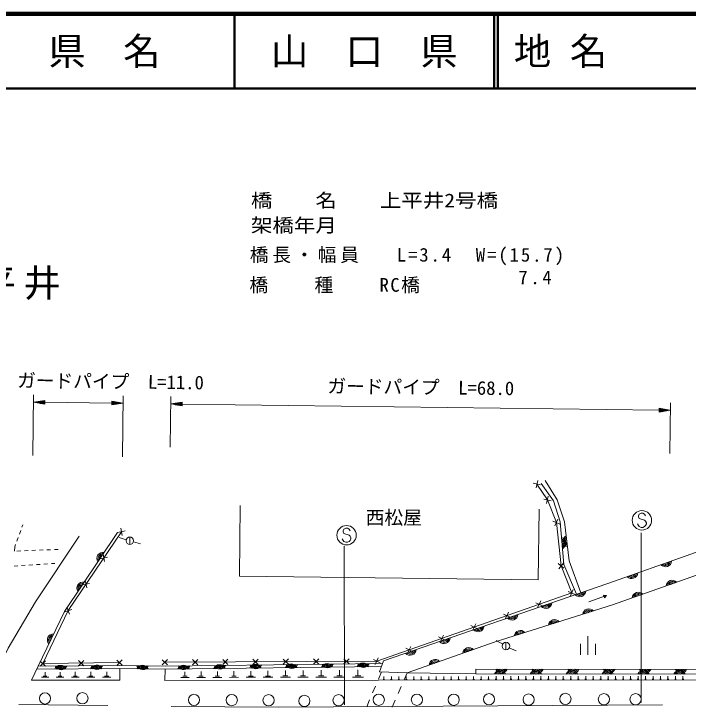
# Model space of a CAD drawing. Units: millimetres, scale not verified. Extents: x 40000 to 680000, y 20000 to 380000.
# Drawn here: x 303505 to 393694, y 287281 to 380000 of the extents above; entities that cross this region are included whole.
import ezdxf
from ezdxf.enums import TextEntityAlignment as Align

# ---------------------------------------------------------------- set-up
doc = ezdxf.new("R2010")
doc.units = ezdxf.units.MM
doc.header["$LTSCALE"] = 1000
for name, color, linetype, lineweight in [('M-BGD', 7, 'Continuous', 13), ('M-STR-HTXT', 7, 'Continuous', 13), ('M-STR-STR1', 1, 'Continuous', 13), ('M-STR-STRC', 7, 'Continuous', 13), ('M-STR-STRD', 7, 'Continuous', 13), ('M-TTL', 2, 'Continuous', 140), ('M-TTL-LINE', 7, 'Continuous', 50)]:
    doc.layers.add(name, color=color, linetype=linetype, lineweight=lineweight)
doc.layers.add('M-BMK-HTXT', color=7, linetype='Continuous')
doc.layers.add('M-TTL-TXT', color=7, linetype='Continuous')
doc.styles.add('ＭＳ ゴシック', font='')
doc.styles.get('ＭＳ ゴシック').set_extended_font_data('MS Gothic')

msp = doc.modelspace()

# ---------------------------------------------------------------- linework, layer by layer
at = {"layer": 'M-BGD'}
for p, q in [((372979, 317217), (373958, 317014)), ((373367, 316626), (373570, 317605)), ((374761, 314503), (374964, 315482)), ((374373, 315094), (375352, 314891)), ((333786, 314242), (333669, 304811)), ((304699, 311663), (304588, 311362)), ((375608, 312164), (376526, 311768)), ((375869, 311507), (376265, 312425)), ((304415, 310893), (304243, 310424)), ((318396, 310841), (317415, 310651)), ((318001, 310255), (317810, 311237)), ((304070, 309955), (303897, 309485)), ((318536, 309675), (317578, 309964)), ((319015, 310031), (319015, 309031)), ((303724, 309016), (303613, 308715)), ((319497, 309398), (320460, 309131)), ((303613, 308715), (303569, 308140)), ((303924, 308155), (304423, 308175)), ((304923, 308196), (305422, 308216)), ((305922, 308237), (306421, 308258)), ((306921, 308278), (307421, 308299)), ((307920, 308320), (308420, 308340)), ((308919, 308361), (309444, 308382)), ((316020, 307324), (315038, 307134)), ((315624, 306738), (315434, 307720)), ((303530, 306153), (304029, 306185)), ((304528, 306217), (305027, 306250)), ((305526, 306282), (306025, 306314)), ((306524, 306347), (307023, 306379)), ((307522, 306411), (308021, 306444)), ((308520, 306476), (308989, 306506)), ((376311, 306480), (377090, 305854)), ((376388, 305778), (377014, 306557)), ((313247, 303221), (313057, 304203)), ((313643, 303807), (312662, 303617)), ((377668, 302754), (378585, 302356)), ((377927, 302096), (378326, 303014)), ((373995, 301485), (373561, 300584)), ((380431, 301386), (382795, 302201)), ((382379, 302256), (382795, 302201)), ((382502, 301902), (382379, 302256)), ((382795, 302201), (382502, 301902)), ((310943, 299723), (310609, 300666)), ((373328, 301251), (374229, 300817)), ((311247, 300361), (310305, 300028)), ((368980, 299730), (369881, 299296)), ((369647, 299964), (369213, 299063)), ((364632, 298209), (365532, 297775)), ((365299, 298443), (364865, 297542)), ((360951, 296922), (360517, 296021)), ((380284, 296758), (380284, 294258)), ((360283, 296688), (361184, 296254)), ((368892, 295698), (368020, 296186)), ((369329, 295954), (369329, 294954)), ((355935, 295167), (356836, 294733)), ((356603, 295401), (356169, 294500)), ((369778, 295234), (370676, 294795)), ((379284, 295758), (379284, 294258)), ((381284, 295758), (381284, 294258)), ((307027, 293445), (307744, 292748)), ((307734, 293455), (307037, 292738)), ((312160, 293514), (312877, 292816)), ((312868, 293523), (312170, 292807)), ((317294, 293583), (318010, 292885)), ((318001, 293592), (317303, 292876)), ((323338, 293628), (324049, 292924)), ((324045, 293632), (323342, 292921)), ((323723, 292771), (352822, 293113)), ((327387, 293650), (328098, 292946)), ((328094, 293653), (327391, 292943)), ((331436, 293672), (332147, 292968)), ((332144, 293675), (331440, 292964)), ((335486, 293693), (336197, 292990)), ((336193, 293697), (335489, 292986)), ((339535, 293715), (340246, 293012)), ((340242, 293719), (339539, 293008)), ((343584, 293737), (344295, 293034)), ((344291, 293741), (343588, 293030)), ((347633, 293759), (348344, 293056)), ((348340, 293763), (347637, 293052)), ((351587, 293646), (352488, 293212)), ((352255, 293880), (351821, 292979)), ((317681, 292435), (306565, 292338)), ((306760, 292740), (317681, 292835)), ((317681, 292835), (323723, 292771)), ((323723, 292371), (317681, 292435)), ((352670, 292711), (323723, 292371)), ((332945, 291429), (332945, 292079)), ((335201, 291436), (335201, 292106)), ((337494, 291443), (337494, 292133)), ((339825, 291450), (339824, 292160)), ((342193, 291458), (342193, 292188)), ((344601, 291465), (344600, 292216)), ((347047, 291473), (347047, 292245)), ((349534, 291481), (349533, 292274)), ((365300, 292346), (424984, 292313)), ((365300, 291716), (365300, 292346)), ((308161, 291301), (307195, 291305)), ((307920, 291431), (307437, 291433)), ((307678, 291432), (307680, 291948)), ((310183, 291294), (309180, 291298)), ((309933, 291429), (309431, 291431)), ((309682, 291430), (309684, 291965)), ((312243, 291287), (311202, 291291)), ((311983, 291427), (311463, 291428)), ((311723, 291427), (311725, 291983)), ((314341, 291279), (313262, 291283)), ((314072, 291424), (313532, 291426)), ((313802, 291425), (313804, 292001)), ((316479, 291272), (315361, 291276)), ((316200, 291422), (315641, 291424)), ((315921, 291423), (315923, 292019)), ((326950, 291260), (325835, 291259)), ((326671, 291408), (326114, 291408)), ((326392, 291408), (326392, 292002)), ((329116, 291262), (327967, 291261)), ((328828, 291415), (328254, 291415)), ((328541, 291415), (328541, 292028)), ((331318, 291264), (330133, 291263)), ((331021, 291422), (330429, 291421)), ((330725, 291422), (330725, 292053)), ((333555, 291267), (332335, 291266)), ((333250, 291429), (332640, 291428)), ((335830, 291269), (334573, 291268)), ((335515, 291436), (334887, 291436)), ((338141, 291271), (336848, 291270)), ((337818, 291443), (337171, 291443)), ((340490, 291274), (339160, 291272)), ((340157, 291451), (339492, 291450)), ((342878, 291276), (341509, 291275)), ((342536, 291458), (341851, 291458)), ((345305, 291279), (343897, 291277)), ((344953, 291466), (344249, 291465)), ((347771, 291281), (346324, 291280)), ((347409, 291474), (346686, 291473)), ((350278, 291284), (348791, 291282)), ((349906, 291481), (349162, 291481)), ((352410, 292024), (356120, 291883)), ((352997, 290986), (352997, 291386)), ((353997, 290987), (353997, 291387)), ((354997, 290988), (354997, 291388)), ((355997, 290989), (355997, 291389)), ((365300, 291716), (356120, 291883)), ((356997, 290990), (356997, 291390)), ((357997, 290991), (357997, 291391)), ((358997, 290992), (358997, 291392)), ((359997, 290993), (359997, 291393)), ((360997, 290994), (360997, 291394)), ((361997, 290995), (361997, 291395)), ((362997, 290996), (362997, 291396)), ((363997, 290997), (363997, 291397)), ((364997, 290998), (364997, 291398)), ((424570, 291683), (365300, 291716)), ((365997, 290999), (365997, 291399)), ((366997, 291000), (366997, 291400)), ((367997, 291001), (367997, 291401)), ((368997, 291002), (368997, 291402)), ((369997, 291003), (369997, 291403)), ((370997, 291004), (370997, 291404)), ((371997, 291005), (371997, 291405)), ((372997, 291006), (372997, 291406)), ((373997, 291007), (373997, 291407)), ((374997, 291008), (374997, 291408)), ((375997, 291009), (375997, 291409)), ((376997, 291010), (376997, 291410)), ((377997, 291011), (377997, 291411)), ((378997, 291012), (378997, 291412)), ((379997, 291013), (379997, 291413)), ((380997, 291014), (380997, 291414)), ((381997, 291015), (381997, 291415)), ((382997, 291016), (382997, 291416)), ((383997, 291017), (383997, 291417)), ((384997, 291018), (384997, 291418)), ((385997, 291019), (385997, 291419)), ((386997, 291020), (386997, 291420)), ((387997, 291021), (387997, 291421)), ((388997, 291022), (388997, 291422)), ((389997, 291023), (389997, 291423)), ((390997, 291024), (390997, 291424)), ((391997, 291025), (391997, 291425)), ((392997, 291026), (392997, 291426)), ((352266, 290886), (425023, 290959)), ((353097, 290986), (352897, 290985)), ((354097, 290987), (353897, 290986)), ((355097, 290988), (354897, 290987)), ((356097, 290989), (355897, 290988)), ((357097, 290990), (356897, 290989)), ((358097, 290991), (357897, 290990)), ((359097, 290992), (358897, 290991)), ((360097, 290993), (359897, 290992)), ((361097, 290994), (360897, 290993)), ((362097, 290995), (361897, 290995)), ((363097, 290996), (362897, 290996)), ((364097, 290997), (363897, 290997)), ((365097, 290998), (364897, 290998)), ((366097, 290999), (365897, 290999)), ((367097, 291000), (366897, 291000)), ((368097, 291001), (367897, 291001)), ((369097, 291002), (368897, 291002)), ((370097, 291003), (369897, 291003)), ((371097, 291004), (370897, 291004)), ((372097, 291005), (371897, 291005)), ((373097, 291006), (372897, 291006)), ((374097, 291007), (373897, 291007)), ((375097, 291008), (374897, 291008)), ((376097, 291009), (375897, 291009)), ((377097, 291010), (376897, 291010)), ((378097, 291011), (377897, 291011)), ((379097, 291012), (378897, 291012)), ((380097, 291013), (379897, 291013)), ((381097, 291014), (380897, 291014)), ((382097, 291015), (381897, 291015)), ((383097, 291016), (382897, 291016)), ((384097, 291017), (383897, 291017)), ((385097, 291018), (384897, 291018)), ((386097, 291019), (385897, 291019)), ((387097, 291020), (386897, 291020)), ((388097, 291021), (387897, 291021)), ((389097, 291022), (388897, 291022)), ((390097, 291023), (389897, 291023)), ((391097, 291024), (390897, 291024)), ((392097, 291025), (391897, 291025)), ((393097, 291026), (392897, 291026))]:
    msp.add_line(p, q, dxfattribs=at)
for points in [[(352410, 292024), (352959, 293474), (382946, 303825), (394068, 307723), (412509, 314615), (424962, 319700), (442691, 327638)], [(444450, 325642), (425770, 317134), (413412, 312143), (394828, 304918), (383563, 300950), (367894, 295996), (356120, 291883)], [(323694, 293276), (352038, 293429), (378126, 302555), (376701, 306167), (376067, 311966), (374863, 314992), (373469, 317115)], [(378782, 302388), (377052, 306358), (376579, 312082), (375673, 314861), (374057, 317206)], [(374569, 317580), (376185, 315018), (377151, 312043), (377801, 306860), (379355, 302586)], [(333669, 304811), (373644, 304314), (373761, 313744)], [(317385, 310640), (310266, 300078), (306760, 292740)], [(317906, 310746), (310776, 300194), (307385, 293097), (317652, 293234)], [(232305, 304411), (245606, 299290), (249697, 297827), (253488, 297095), (260205, 296380), (267488, 295981), (274804, 293620), (278694, 290877), (300576, 290860), (302737, 295150), (306395, 301369), (312248, 310164)], [(306760, 292740), (305872, 290910), (317681, 290867), (317681, 292435)], [(323723, 292371), (323680, 290857), (352266, 290886)]]:
    msp.add_lwpolyline(points, dxfattribs=at)
for centre, radius in [((319015, 309531), 500), ((369329, 295454), 500), ((307668, 288448), 750), ((312678, 288470), 750), ((327598, 288248), 750), ((332653, 288226), 750), ((337575, 288204), 750), ((342363, 288115), 750), ((346930, 288204), 750), ((352317, 288271), 750), ((357416, 288271), 750), ((362338, 288271), 750), ((367060, 288337), 750), ((372359, 288293), 750), ((377280, 288381), 750), ((382424, 288337), 750), ((386658, 288337), 750)]:
    msp.add_circle(centre, radius, dxfattribs=at)
for centre, radius, start, end in [((376504, 309194), 812, 297.3427, 72.10297), ((376504, 309194), 650, 303.45849, 65.98718), ((377786, 309490), 812, 119.77169, 254.53196), ((377786, 309490), 650, 125.88748, 248.41617), ((377786, 309490), 488, 137.02017, 237.28349), ((376504, 309194), 488, 314.59117, 54.85449), ((376504, 309194), 325, 348.78046, 20.6652), ((377786, 309490), 325, 171.20946, 203.0942), ((315426, 307174), 812, 78.63989, 213.40016), ((315426, 307174), 650, 84.75568, 207.28438), ((315426, 307174), 488, 95.88837, 196.15169), ((315426, 307174), 325, 130.07766, 161.9624), ((390668, 306863), 812, 221.93172, 356.69199), ((390668, 306863), 650, 228.04751, 350.5762), ((390668, 306863), 488, 239.1802, 339.44352), ((390668, 306863), 325, 273.36949, 305.25423), ((386138, 305275), 812, 221.93172, 356.69199), ((386138, 305275), 650, 228.04751, 350.5762), ((386138, 305275), 488, 239.1802, 339.44352), ((386138, 305275), 325, 273.36949, 305.25423), ((391563, 303437), 812, 42.02828, 176.78855), ((312744, 303194), 812, 78.63989, 213.40016), ((312744, 303194), 650, 84.75568, 207.28438), ((312744, 303194), 488, 95.88837, 196.15169), ((312744, 303194), 325, 130.07766, 161.9624), ((391563, 303437), 650, 48.14407, 170.67276), ((391563, 303437), 488, 59.27676, 159.54007), ((391563, 303437), 325, 93.46605, 125.35078), ((379194, 302861), 812, 221.66413, 356.4244), ((379194, 302861), 650, 227.77992, 350.30861), ((379194, 302861), 488, 238.9126, 339.17592), ((379194, 302861), 325, 273.10189, 304.98663), ((387036, 301842), 812, 42.02828, 176.78855), ((387036, 301842), 650, 48.14407, 170.67276), ((387036, 301842), 488, 59.27676, 159.54007), ((387036, 301842), 325, 93.46605, 125.35078), ((374656, 301294), 812, 221.66413, 356.4244), ((374656, 301294), 650, 227.77992, 350.30861), ((374656, 301294), 488, 238.9126, 339.17592), ((374656, 301294), 325, 273.10189, 304.98663), ((380400, 299622), 812, 40.16392, 174.92419), ((370119, 299728), 812, 221.66413, 356.4244), ((370119, 299728), 650, 227.77992, 350.30861), ((370119, 299728), 488, 238.9126, 339.17592), ((380400, 299622), 650, 46.2797, 168.8084), ((380400, 299622), 488, 57.41239, 157.67571), ((380400, 299622), 325, 91.60168, 123.48642), ((370119, 299728), 325, 273.10189, 304.98663), ((375823, 298175), 812, 40.16392, 174.92419), ((375823, 298175), 650, 46.2797, 168.8084), ((375823, 298175), 488, 57.41239, 157.67571), ((365582, 298162), 812, 221.66413, 356.4244), ((365582, 298162), 650, 227.77992, 350.30861), ((365582, 298162), 488, 238.9126, 339.17592), ((365582, 298162), 325, 273.10189, 304.98663), ((375823, 298175), 325, 91.60168, 123.48642), ((308795, 296274), 812, 87.07814, 221.83841), ((308795, 296274), 650, 93.19393, 215.72262), ((308795, 296274), 488, 104.32662, 204.58993), ((371246, 296728), 812, 40.16392, 174.92419), ((371246, 296728), 650, 46.2797, 168.8084), ((371246, 296728), 488, 57.41239, 157.67571), ((371246, 296728), 325, 91.60168, 123.48642), ((308795, 296274), 325, 138.51591, 170.40064), ((361044, 296596), 812, 221.66413, 356.4244), ((361044, 296596), 650, 227.77992, 350.30861), ((361044, 296596), 488, 238.9126, 339.17592), ((361044, 296596), 325, 273.10189, 304.98663), ((356507, 295030), 812, 221.66413, 356.4244), ((356507, 295030), 650, 227.77992, 350.30861), ((356507, 295030), 488, 238.9126, 339.17592), ((364376, 294436), 812, 41.87459, 176.63486), ((364376, 294436), 650, 47.99038, 170.51907), ((364376, 294436), 488, 59.12307, 159.38639), ((356507, 295030), 325, 273.10189, 304.98663), ((364376, 294436), 325, 93.31236, 125.1971), ((335800, 292200), 812, 23.29183, 158.0521), ((340600, 292257), 812, 23.29183, 158.0521), ((345400, 292313), 812, 23.29183, 158.0521), ((345468, 293339), 812, 203.29183, 338.0521), ((345468, 293339), 650, 209.40762, 331.93632), ((345468, 293339), 488, 220.54031, 320.80363), ((345468, 293339), 325, 254.7296, 286.61434), ((350199, 292369), 812, 23.29183, 158.0521), ((350268, 293395), 812, 203.29183, 338.0521), ((350199, 292369), 650, 29.40762, 151.93632), ((350268, 293395), 650, 209.40762, 331.93632), ((350268, 293395), 488, 220.54031, 320.80363), ((350268, 293395), 325, 254.7296, 286.61434), ((359845, 292853), 812, 41.87459, 176.63486), ((359845, 292853), 650, 47.99038, 170.51907), ((359845, 292853), 488, 59.12307, 159.38639), ((359845, 292853), 325, 93.31236, 125.1971), ((309726, 292053), 812, 23.11856, 157.87883), ((309818, 293079), 812, 203.11856, 337.87883), ((309726, 292053), 650, 29.23435, 151.76304), ((309818, 293079), 650, 209.23435, 331.76304), ((309726, 292053), 488, 40.36703, 140.63035), ((309818, 293079), 488, 220.36703, 320.63035), ((309726, 292053), 325, 74.55632, 106.44106), ((309818, 293079), 325, 254.55632, 286.44106), ((314525, 292095), 812, 23.11856, 157.87883), ((314618, 293120), 812, 203.11856, 337.87883), ((314525, 292095), 650, 29.23435, 151.76304), ((314618, 293120), 650, 209.23435, 331.76304), ((314525, 292095), 488, 40.36703, 140.63035), ((314618, 293120), 488, 220.36703, 320.63035), ((314525, 292095), 325, 74.55632, 106.44106), ((314618, 293120), 325, 254.55632, 286.44106), ((320699, 292090), 812, 22.01888, 156.77915), ((320705, 293115), 812, 202.01888, 336.77915), ((320705, 293115), 650, 208.13467, 330.66336), ((320699, 292090), 650, 28.13467, 150.66336), ((320705, 293115), 488, 219.26736, 319.53068), ((320699, 292090), 488, 39.26736, 139.53068), ((320705, 293115), 325, 253.45665, 285.34139), ((320699, 292090), 325, 73.45665, 105.34139), ((326201, 292088), 812, 23.29183, 158.0521), ((326270, 293114), 812, 203.29183, 338.0521), ((326201, 292088), 650, 29.40762, 151.93632), ((326270, 293114), 650, 209.40762, 331.93632), ((326201, 292088), 488, 40.54031, 140.80363), ((326270, 293114), 488, 220.54031, 320.80363), ((326201, 292088), 325, 74.7296, 106.61434), ((326270, 293114), 325, 254.7296, 286.61434), ((331001, 292144), 812, 23.29183, 158.0521), ((331069, 293170), 812, 203.29183, 338.0521), ((331001, 292144), 650, 29.40762, 151.93632), ((331069, 293170), 650, 209.40762, 331.93632), ((331001, 292144), 488, 40.54031, 140.80363), ((331069, 293170), 488, 220.54031, 320.80363), ((331001, 292144), 325, 74.7296, 106.61434), ((331069, 293170), 325, 254.7296, 286.61434), ((335869, 293226), 812, 203.29183, 338.0521), ((335800, 292200), 650, 29.40762, 151.93632), ((335869, 293226), 650, 209.40762, 331.93632), ((335800, 292200), 488, 40.54031, 140.80363), ((335869, 293226), 488, 220.54031, 320.80363), ((335800, 292200), 325, 74.7296, 106.61434), ((335869, 293226), 325, 254.7296, 286.61434), ((340669, 293282), 812, 203.29183, 338.0521), ((340600, 292257), 650, 29.40762, 151.93632), ((340669, 293282), 650, 209.40762, 331.93632), ((340600, 292257), 488, 40.54031, 140.80363), ((340669, 293282), 488, 220.54031, 320.80363), ((340600, 292257), 325, 74.7296, 106.61434), ((340669, 293282), 325, 254.7296, 286.61434), ((345400, 292313), 650, 29.40762, 151.93632), ((345400, 292313), 488, 40.54031, 140.80363), ((345400, 292313), 325, 74.7296, 106.61434), ((350199, 292369), 488, 40.54031, 140.80363), ((350199, 292369), 325, 74.7296, 106.61434), ((368534, 291401), 812, 22.58812, 157.34839), ((368742, 292657), 812, 202.58812, 337.34839), ((368742, 292657), 650, 208.7039, 331.2326), ((368742, 292657), 488, 219.83659, 320.09991), ((368742, 292657), 325, 254.02588, 285.91062), ((373334, 291399), 812, 22.58812, 157.34839), ((373542, 292654), 812, 202.58812, 337.34839), ((373542, 292654), 650, 208.7039, 331.2326), ((373542, 292654), 488, 219.83659, 320.09991), ((373542, 292654), 325, 254.02588, 285.91062), ((378134, 291396), 812, 22.58812, 157.34839), ((378342, 292652), 812, 202.58812, 337.34839), ((378342, 292652), 650, 208.7039, 331.2326), ((378342, 292652), 488, 219.83659, 320.09991), ((378342, 292652), 325, 254.02588, 285.91062), ((382934, 291393), 812, 22.58812, 157.34839), ((383142, 292649), 812, 202.58812, 337.34839), ((383142, 292649), 650, 208.7039, 331.2326), ((383142, 292649), 488, 219.83659, 320.09991), ((383142, 292649), 325, 254.02588, 285.91062), ((387734, 291391), 812, 22.58812, 157.34839), ((387942, 292646), 812, 202.58812, 337.34839), ((387942, 292646), 650, 208.7039, 331.2326), ((387942, 292646), 488, 219.83659, 320.09991), ((387942, 292646), 325, 254.02588, 285.91062), ((392534, 291388), 812, 22.58812, 157.34839), ((392742, 292644), 812, 202.58812, 337.34839), ((392742, 292644), 650, 208.7039, 331.2326), ((392742, 292644), 488, 219.83659, 320.09991), ((392742, 292644), 325, 254.02588, 285.91062), ((368534, 291401), 650, 28.7039, 151.2326), ((368534, 291401), 488, 39.83659, 140.09991), ((368534, 291401), 325, 74.02588, 105.91062), ((373334, 291399), 650, 28.7039, 151.2326), ((373334, 291399), 488, 39.83659, 140.09991), ((373334, 291399), 325, 74.02588, 105.91062), ((378134, 291396), 650, 28.7039, 151.2326), ((378134, 291396), 488, 39.83659, 140.09991), ((378134, 291396), 325, 74.02588, 105.91062), ((382934, 291393), 650, 28.7039, 151.2326), ((382934, 291393), 488, 39.83659, 140.09991), ((382934, 291393), 325, 74.02588, 105.91062), ((387734, 291391), 650, 28.7039, 151.2326), ((387734, 291391), 488, 39.83659, 140.09991), ((387734, 291391), 325, 74.02588, 105.91062), ((392534, 291388), 650, 28.7039, 151.2326), ((392534, 291388), 488, 39.83659, 140.09991), ((392534, 291388), 325, 74.02588, 105.91062)]:
    msp.add_arc(centre, radius, start, end, dxfattribs=at)
at = {"layer": 'M-STR-HTXT'}
for p, q in [((306054, 320920), (306152, 329064)), ((306140, 328064), (307643, 328296)), ((307342, 328250), (307642, 328246)), ((307637, 327796), (307643, 328296)), ((318038, 320777), (318135, 328920)), ((324426, 322069), (324513, 328838)), ((306140, 328064), (307637, 327796)), ((306140, 328064), (307640, 328046)), ((307639, 327996), (306439, 328010)), ((307640, 328096), (306441, 328110)), ((306739, 327957), (307639, 327946)), ((306741, 328157), (307641, 328146)), ((307638, 327896), (307038, 327903)), ((307642, 328196), (307042, 328203)), ((307337, 327850), (307637, 327846)), ((307640, 328046), (316624, 327939)), ((316627, 328189), (316621, 327689)), ((318123, 327921), (316621, 327689)), ((316921, 327735), (316621, 327739)), ((317522, 327828), (316622, 327839)), ((316622, 327789), (317222, 327781)), ((316623, 327889), (317823, 327874)), ((316624, 327989), (317824, 327974)), ((318123, 327921), (316624, 327939)), ((316625, 328089), (317225, 328081)), ((317525, 328028), (316625, 328039)), ((316926, 328135), (316626, 328139)), ((318123, 327921), (316627, 328189)), ((324501, 327838), (326004, 328069)), ((324501, 327838), (325997, 327569)), ((324501, 327838), (326000, 327819)), ((326000, 327769), (324800, 327785)), ((326001, 327869), (324801, 327884)), ((325099, 327731), (325999, 327719)), ((325102, 327931), (326002, 327919)), ((325999, 327669), (325399, 327677)), ((326002, 327969), (325402, 327977)), ((325698, 327623), (325998, 327619)), ((325703, 328023), (326003, 328019)), ((325997, 327569), (326004, 328069)), ((326000, 327819), (389807, 326997)), ((391233, 321207), (391320, 327977)), ((389810, 327247), (389804, 326747)), ((391307, 326977), (389804, 326747)), ((389805, 326847), (390405, 326839)), ((390105, 326793), (389805, 326797)), ((390706, 326885), (389806, 326897)), ((391307, 326977), (389807, 326997)), ((389807, 326947), (391006, 326931)), ((390708, 327085), (389808, 327097)), ((389808, 327047), (391008, 327031)), ((389809, 327147), (390409, 327139)), ((391307, 326977), (389810, 327247)), ((390110, 327193), (389810, 327197))]:
    msp.add_line(p, q, dxfattribs=at)
at = {"layer": 'M-STR-STR1'}
for p, q in [((352264, 291024), (352685, 292013)), ((355717, 290952), (356120, 291883)), ((351482, 289183), (351873, 290103)), ((354923, 289116), (355320, 290034)), ((350699, 287343), (351090, 288263)), ((354128, 287281), (354525, 288199))]:
    msp.add_line(p, q, dxfattribs=at)
at = {"layer": 'M-STR-STRC'}
for p, q in [((387158, 313095), (387040, 312859)), ((387040, 312859), (387040, 312740)), ((387040, 312740), (387158, 312504)), ((387394, 313213), (387158, 313095)), ((387158, 312504), (387867, 312268)), ((387631, 313213), (387394, 313213)), ((387867, 313095), (387631, 313213)), ((387985, 312859), (387867, 313095)), ((387040, 311559), (386922, 311795)), ((387158, 311440), (387040, 311559)), ((387867, 312268), (387985, 312149)), ((387985, 311559), (387867, 311440)), ((387985, 312149), (388103, 311913)), ((388103, 311795), (387985, 311559)), ((388103, 311913), (388103, 311795)), ((347652, 311100), (347534, 310863)), ((347534, 310863), (347534, 310745)), ((347534, 310745), (347652, 310509)), ((347888, 311218), (347652, 311100)), ((348125, 311218), (347888, 311218)), ((348361, 311100), (348125, 311218)), ((348479, 310863), (348361, 311100)), ((387394, 311322), (387158, 311440)), ((387631, 311322), (387394, 311322)), ((387867, 311440), (387631, 311322)), ((347534, 309563), (347415, 309800)), ((347652, 310509), (348361, 310272)), ((348361, 310272), (348479, 310154)), ((348479, 310154), (348597, 309918)), ((348597, 309800), (348479, 309563)), ((348597, 309918), (348597, 309800)), ((387430, 287909), (387430, 310580)), ((347652, 309445), (347534, 309563)), ((347888, 309327), (347652, 309445)), ((347724, 287585), (347693, 308823)), ((348125, 309327), (347888, 309327)), ((348361, 309445), (348125, 309327)), ((348479, 309563), (348361, 309445))]:
    msp.add_line(p, q, dxfattribs=at)
for centre in [(387513, 312268), (348006, 310272)]:
    msp.add_circle(centre, 1300, dxfattribs=at)
at = {"layer": 'M-STR-STRD'}
msp.add_line((304148, 287654), (316086, 287521), dxfattribs=at)
msp.add_lwpolyline([(324533, 287354), (338899, 287288), (390277, 287570)], dxfattribs=at)
at = {"layer": 'M-TTL'}
msp.add_line((680000, 380000), (40000, 380000), dxfattribs=at)
at = {"layer": 'M-TTL-LINE'}
for p, q in [((333000, 380000), (333000, 370000)), ((367750, 380000), (367750, 370000)), ((368250, 380000), (368250, 370000)), ((40000, 370000), (680000, 370000))]:
    msp.add_line(p, q, dxfattribs=at)

# ---------------------------------------------------------------- texts
at = {"layer": 'M-BGD', "style": 'ＭＳ ゴシック'}
msp.add_text('西松屋', height=1833, dxfattribs=at).set_placement((354324, 311173), align=Align.BOTTOM_CENTER)
at = {"layer": 'M-BMK-HTXT', "insert": (301787, 341740), "char_height": 3666, "attachment_point": 8, "style": 'ＭＳ ゴシック'}
msp.add_mtext('\\T1.2;上平井', dxfattribs=at)
at = {"layer": 'M-STR-HTXT', "style": 'ＭＳ ゴシック', "width": 1.15}
for s, p in [('橋\u3000\u3000名\u3000\u3000上平井2号橋', (335210, 353582)), ('架橋年月\u3000', (335210, 350252))]:
    msp.add_text(s, height=1833, dxfattribs=at).set_placement(p, align=Align.BOTTOM_LEFT)
at = {"layer": 'M-STR-HTXT', "style": 'ＭＳ ゴシック'}
for s, rotation, p in [('ガードパイプ  L=11.0', 359.314, (316416, 329372)), ('ガードパイプ  L=68.0', 359.262, (357919, 328608))]:
    msp.add_text(s, height=1833, rotation=rotation, dxfattribs=at).set_placement(p, align=Align.BOTTOM_CENTER)
at = {"layer": 'M-STR-HTXT', "char_height": 1833, "attachment_point": 8, "style": 'ＭＳ ゴシック'}
for s, insert in [('\\T1.21;橋長・幅員\u3000\\~L=3.4\u3000W=(15.7)', (356210, 346377)), ('\\T1.16;橋\u3000\u3000種\u3000\u3000RC橋', (346610, 342632)), ('\\T1.28;7.4', (373394, 343818))]:
    msp.add_mtext(s, dxfattribs=dict(at, insert=insert))
at = {"layer": 'M-TTL-TXT', "style": 'ＭＳ ゴシック'}
for s, p in [('県\u3000名', (315625, 375000)), ('山\u3000口\u3000県', (350375, 375000))]:
    msp.add_text(s, height=3666, dxfattribs=at).set_placement(p, align=Align.MIDDLE_CENTER)
msp.add_text('地 名', height=3666, dxfattribs=at).set_placement((370380, 375000), align=Align.MIDDLE_LEFT)

doc.saveas('drawing.dxf')
